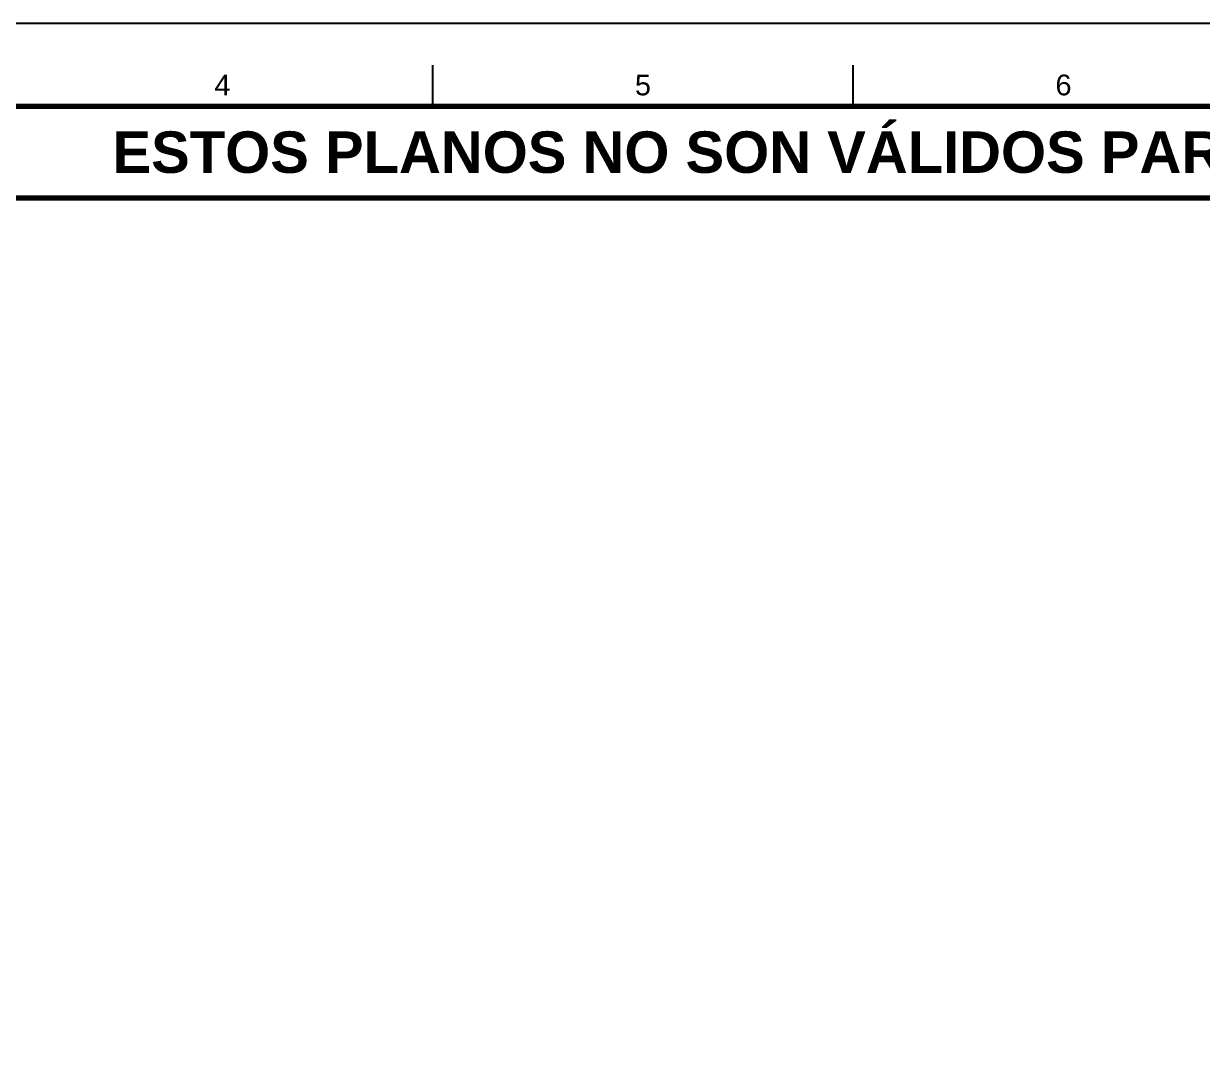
# Model space of a CAD drawing. Header units: millimetres. Extents: x 0 to 841, y 0 to 594.
# Drawn here: x 173.4 to 315.5, y 468.3 to 594 of the extents above; entities that cross this region are included whole.
import ezdxf
from ezdxf.enums import TextEntityAlignment as Align

# ---------------------------------------------------------------- set-up
doc = ezdxf.new("R2010")
doc.units = ezdxf.units.MM
for name, color, linetype, lineweight in [('FINA', 7, 'CONTINUOUS', 25), ('MARCO', 7, 'CONTINUOUS', 70), ('TXT', 7, 'CONTINUOUS', 25)]:
    doc.layers.add(name, color=color, linetype=linetype, lineweight=lineweight)
doc.styles.add('STD', font='LiberationSans-Regular.ttf')
doc.styles.add('STDB', font='LiberationSans-Bold.ttf')

msp = doc.modelspace()

# ---------------------------------------------------------------- linework, layer by layer
at = {"layer": 'FINA'}
for p, q in [((222.75, 584), (222.75, 589)), ((273.44, 584), (273.44, 589))]:
    msp.add_line(p, q, dxfattribs=at)
msp.add_lwpolyline([(0, 0), (841, 0), (841, 594), (0, 594)], close=True, dxfattribs=at)
at = {"layer": 'MARCO'}
for points in [[(20, 10), (831, 10), (831, 584), (20, 584)], [(20, 573), (831, 573), (831, 584), (20, 584)]]:
    msp.add_lwpolyline(points, close=True, dxfattribs=at)

# ---------------------------------------------------------------- texts
at = {"layer": 'TXT'}
for s, height, style, p in [('4', 2.5, 'STD', (197.41, 586.6)), ('5', 2.5, 'STD', (248.09, 586.6)), ('6', 2.5, 'STD', (298.78, 586.6)), ('ESTOS PLANOS NO SON VÁLIDOS PARA FABRICACIÓN HASTA SU REVISIÓN Y APROBACIÓN POR UN INGENIERO CALCULISTA HABILITADO.', 5, 'STDB', (425.5, 578.5))]:
    msp.add_text(s, height=height, dxfattribs=dict(at, style=style)).set_placement(p, align=Align.MIDDLE_CENTER)

doc.saveas('drawing.dxf')
